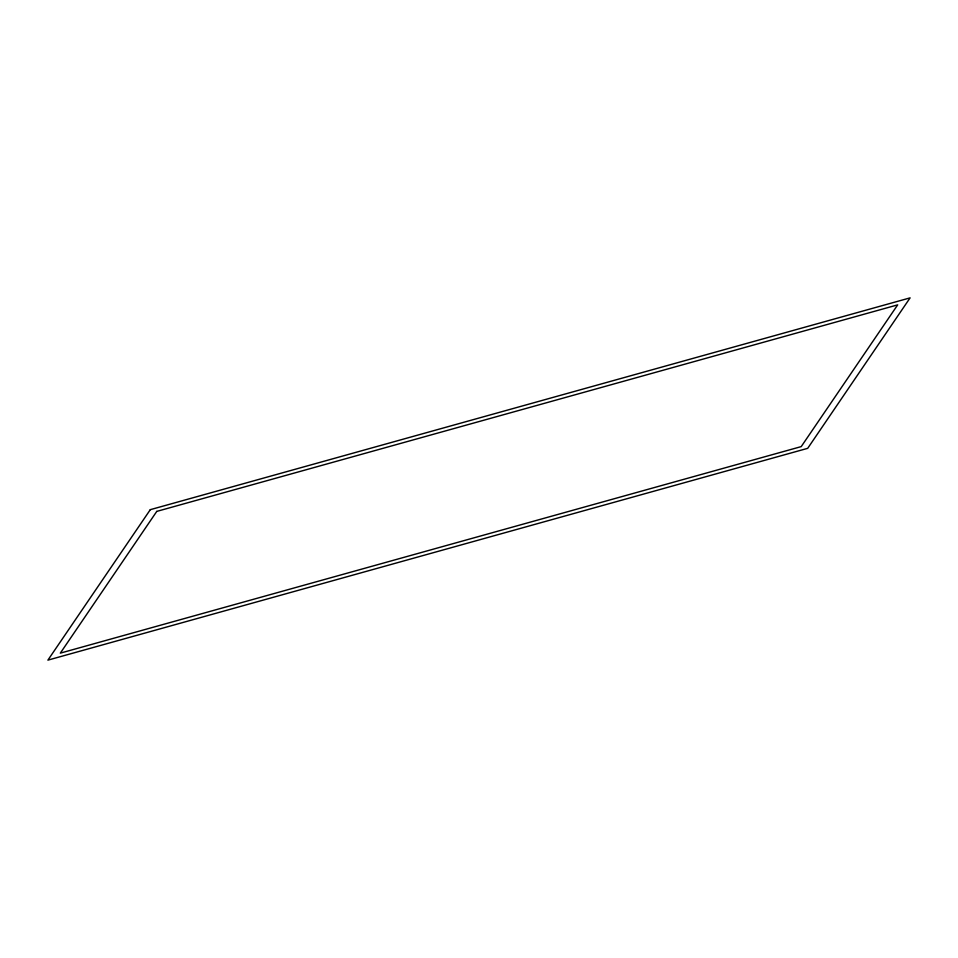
<?xml version="1.0" encoding="UTF-8"?>
<svg xmlns="http://www.w3.org/2000/svg" width="958" height="958" viewBox="0 0 958 958"><rect width="100%" height="100%" fill="white"/><g stroke="black" fill="none" stroke-linecap="round" stroke-linejoin="round"><path stroke-width="1.44" d="M150.298 509.668L47.9 660.134L807.702 448.332L910.1 297.866L150.298 509.668M156.777 511.392L60.318 653.14L801.223 446.608L897.682 304.86L156.777 511.392"/></g></svg>
